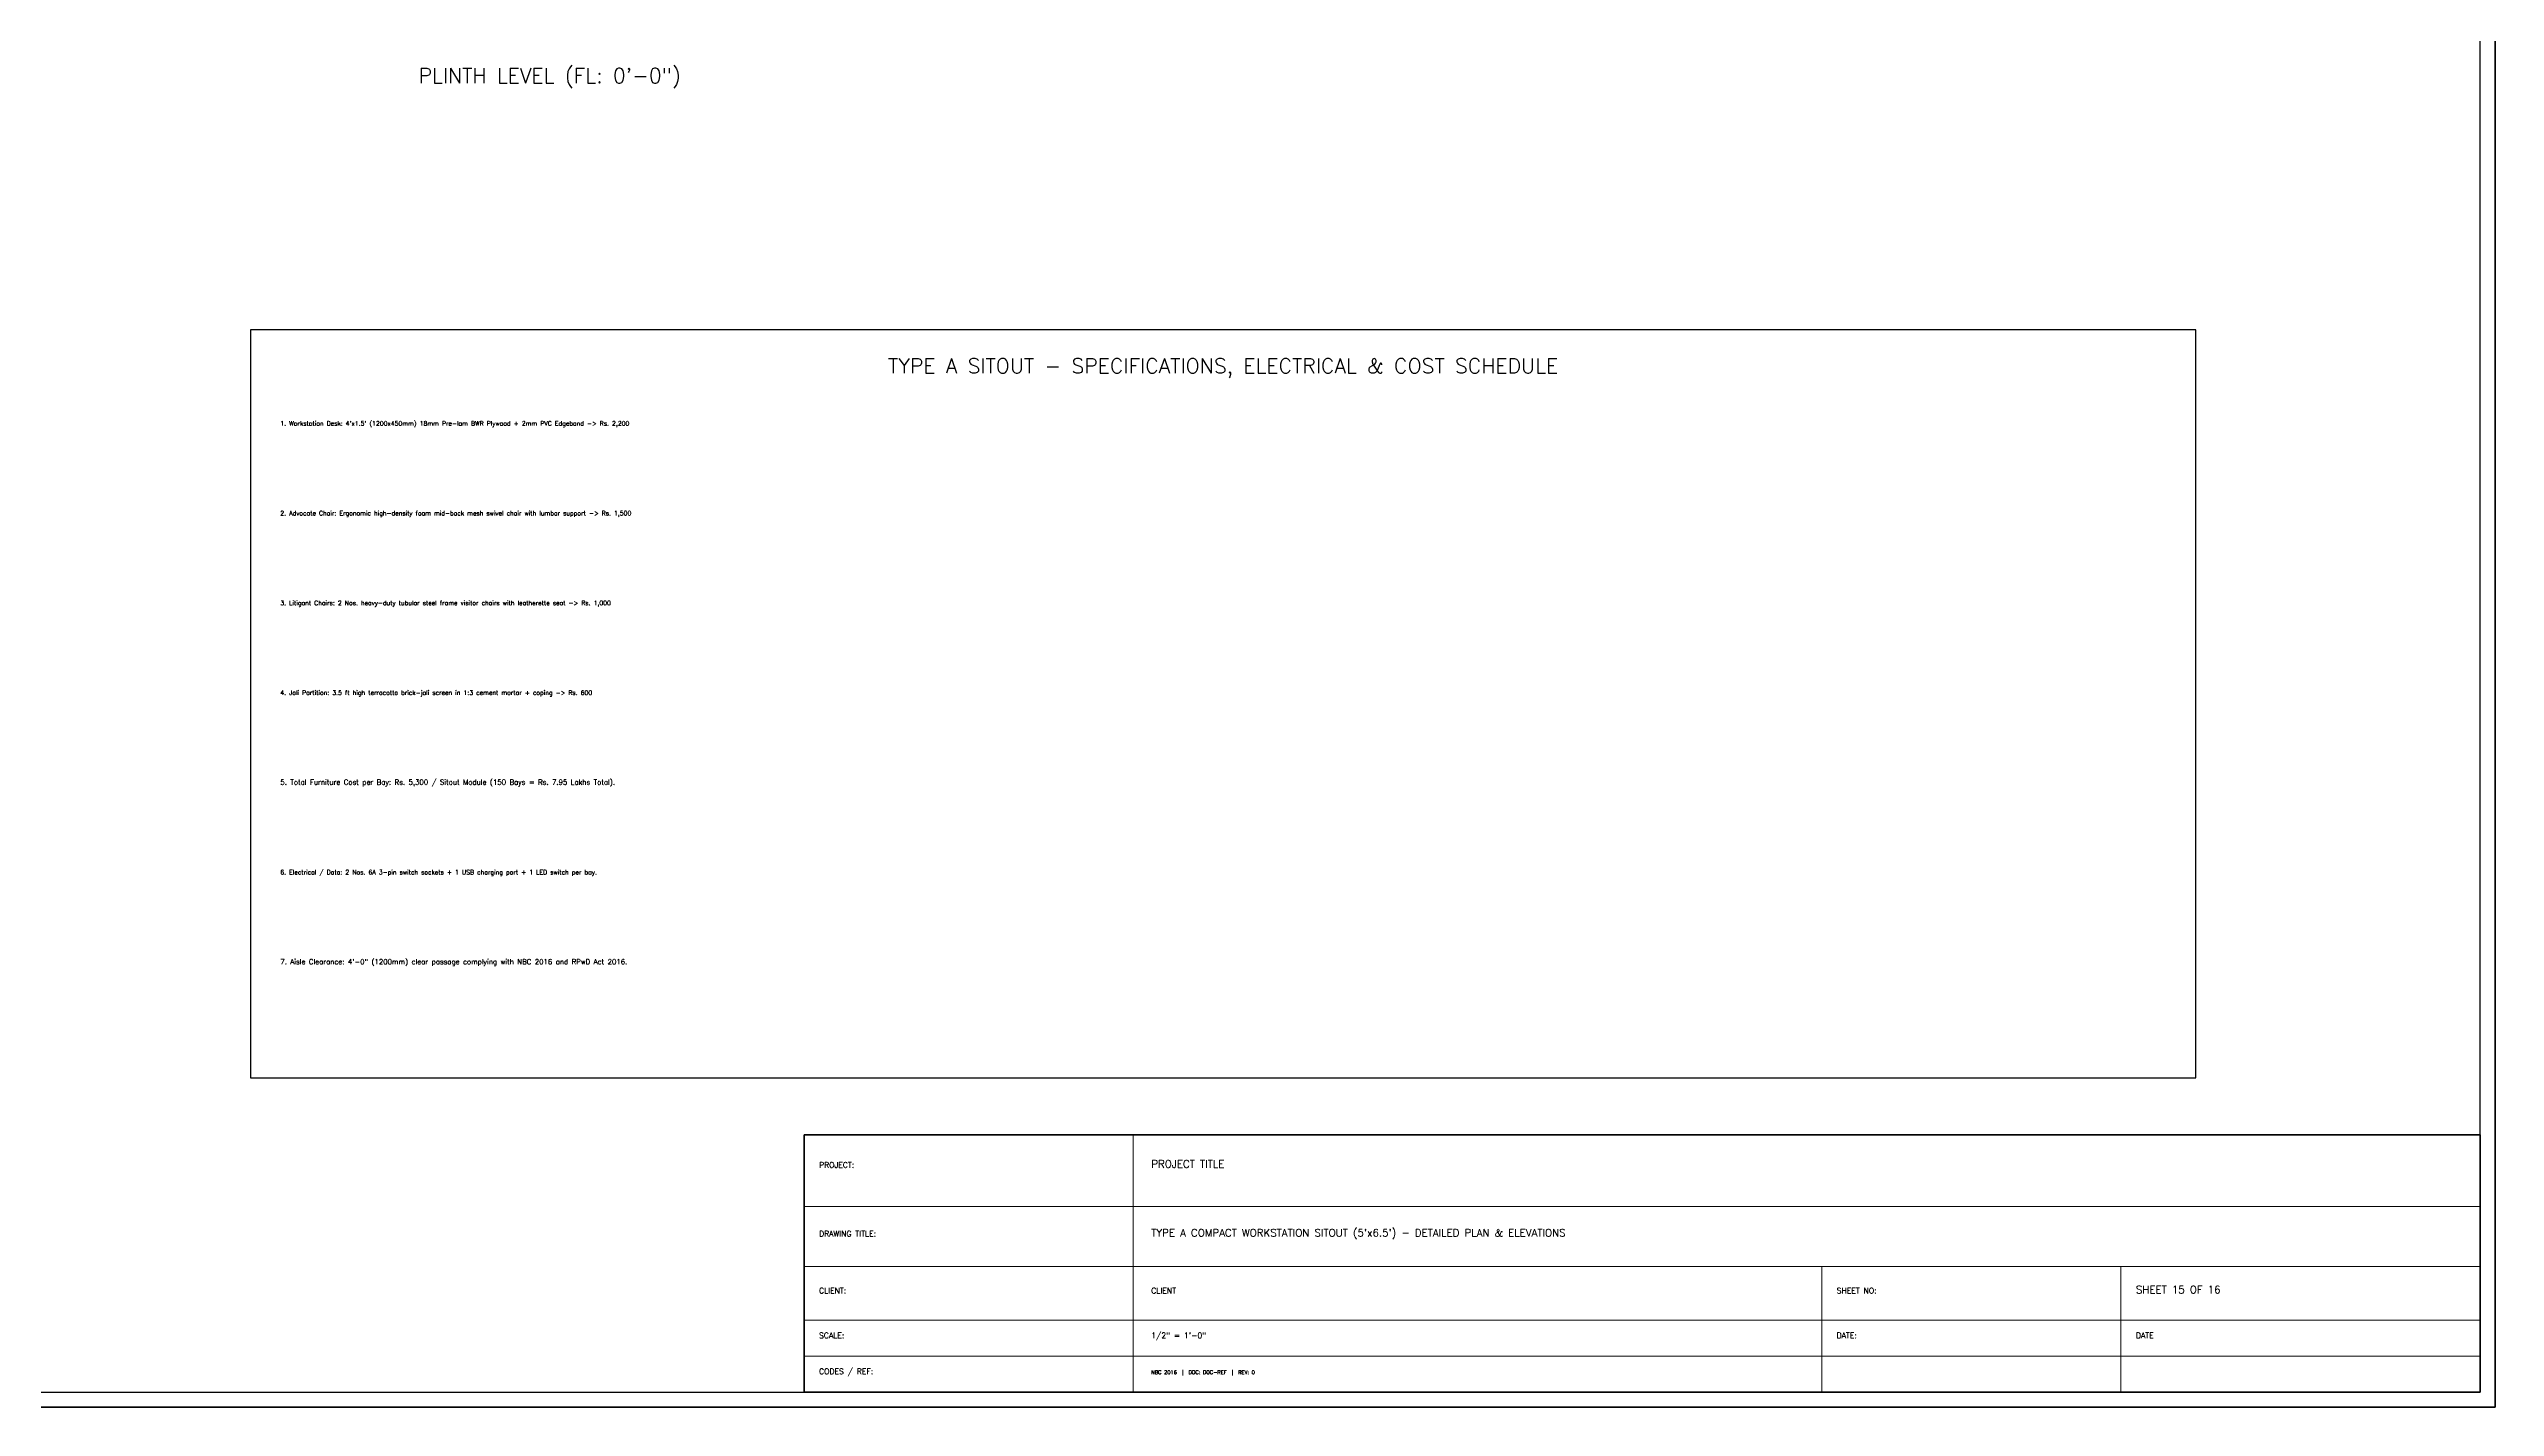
# Model space of a CAD drawing. Header units: inches. Extents: x 0 to 1800, y 0 to 1191.
# Drawn here: x 819 to 1800, y 0 to 545 of the extents above; entities that cross this region are included whole.
import ezdxf
from ezdxf.enums import TextEntityAlignment as Align

# ---------------------------------------------------------------- set-up
doc = ezdxf.new("R2010")
doc.units = ezdxf.units.IN
doc.header["$MEASUREMENT"] = 0
for name, color, linetype in [('A-TEXT', 7, 'Continuous'), ('A-TEXT-TTL', 7, 'Continuous'), ('A-TTLB', 7, 'Continuous')]:
    doc.layers.add(name, color=color, linetype=linetype)
doc.styles.add('SIMPLEX', font='simplex.shx')

msp = doc.modelspace()

# ---------------------------------------------------------------- linework, layer by layer
at = {"layer": 'A-TTLB', "lineweight": 50}
for p, q in [((1800, 0), (1800, 1190.66)), ((0, 0), (1800, 0))]:
    msp.add_line(p, q, dxfattribs=at)
at = {"layer": 'A-TTLB', "lineweight": 25}
for p, q in [((1794, 6), (1794, 1184.66)), ((6, 6), (1794, 6))]:
    msp.add_line(p, q, dxfattribs=at)
at = {"layer": 'A-TTLB', "lineweight": 30}
for p, q in [((1680, 432), (900, 432)), ((900, 432), (900, 132)), ((1680, 132), (1680, 432)), ((900, 132), (1680, 132))]:
    msp.add_line(p, q, dxfattribs=at)
at = {"layer": 'A-TTLB', "lineweight": 35}
for p, q in [((1794, 109.2), (1122, 109.2)), ((1122, 109.2), (1122, 6)), ((1794, 6), (1794, 109.2)), ((1122, 6), (1794, 6))]:
    msp.add_line(p, q, dxfattribs=at)
at = {"layer": 'A-TTLB', "lineweight": 20}
for p, q in [((1254, 6), (1254, 109.2)), ((1122, 80.4), (1794, 80.4)), ((1122, 56.4), (1794, 56.4)), ((1530, 6), (1530, 56.4)), ((1650, 6), (1650, 56.4)), ((1122, 34.8), (1794, 34.8)), ((1122, 20.4), (1794, 20.4))]:
    msp.add_line(p, q, dxfattribs=at)

# ---------------------------------------------------------------- texts
at = {"layer": 'A-TEXT', "style": 'SIMPLEX'}
msp.add_text('PLINTH LEVEL (FL: 0\'-0")', height=6, dxfattribs=at).set_placement((1020, 534), align=Align.MIDDLE_CENTER)
for s, height, p in [("1. Workstation Desk: 4'x1.5' (1200x450mm) 18mm Pre-lam BWR Plywood + 2mm PVC Edgeband -> Rs. 2,200", 1.8, (912, 393.6)), ('2. Advocate Chair: Ergonomic high-density foam mid-back mesh swivel chair with lumbar support -> Rs. 1,500', 1.8, (912, 357.6)), ('3. Litigant Chairs: 2 Nos. heavy-duty tubular steel frame visitor chairs with leatherette seat -> Rs. 1,000', 1.8, (912, 321.6)), ('4. Jali Partition: 3.5 ft high terracotta brick-jali screen in 1:3 cement mortar + coping -> Rs. 600', 1.8, (912, 285.6)), ('6. Electrical / Data: 2 Nos. 6A 3-pin switch sockets + 1 USB charging port + 1 LED switch per bay.', 1.8, (912, 213.6)), ('CLIENT', 2.25, (1261.2, 45.6)), ('1/2" = 1\'-0"', 2.25, (1261.2, 27.6)), ('DATE', 2.25, (1656, 27.6)), ('NBC 2016  |  DOC: DOC-REF  |  REV: 0', 1.5, (1261.2, 13.2))]:
    msp.add_text(s, height=height, dxfattribs=at).set_placement(p)
at = {"layer": 'A-TEXT-TTL', "style": 'SIMPLEX'}
msp.add_text('TYPE A SITOUT - SPECIFICATIONS, ELECTRICAL & COST SCHEDULE', height=6, dxfattribs=at).set_placement((1290, 417.6), align=Align.MIDDLE_CENTER)
for s, height, p in [('5. Total Furniture Cost per Bay: Rs. 5,300 / Sitout Module (150 Bays = Rs. 7.95 Lakhs Total).', 2.04, (912, 249.6)), ('7. Aisle Clearance: 4\'-0" (1200mm) clear passage complying with NBC 2016 and RPwD Act 2016.', 2.04, (912, 177.6)), ('PROJECT:', 2.25, (1128, 96)), ('PROJECT TITLE', 3, (1261.2, 96)), ('DRAWING TITLE:', 2.25, (1128, 68.4)), ("TYPE A COMPACT WORKSTATION SITOUT (5'x6.5') - DETAILED PLAN & ELEVATIONS", 3, (1261.2, 68.4)), ('CLIENT:', 2.25, (1128, 45.6)), ('SHEET NO:', 2.25, (1536, 45.6)), ('SHEET 15 OF 16', 3, (1656, 45.6)), ('SCALE:', 2.25, (1128, 27.6)), ('DATE:', 2.25, (1536, 27.6)), ('CODES / REF:', 2.25, (1128, 13.2))]:
    msp.add_text(s, height=height, dxfattribs=at).set_placement(p)

doc.saveas('drawing.dxf')
